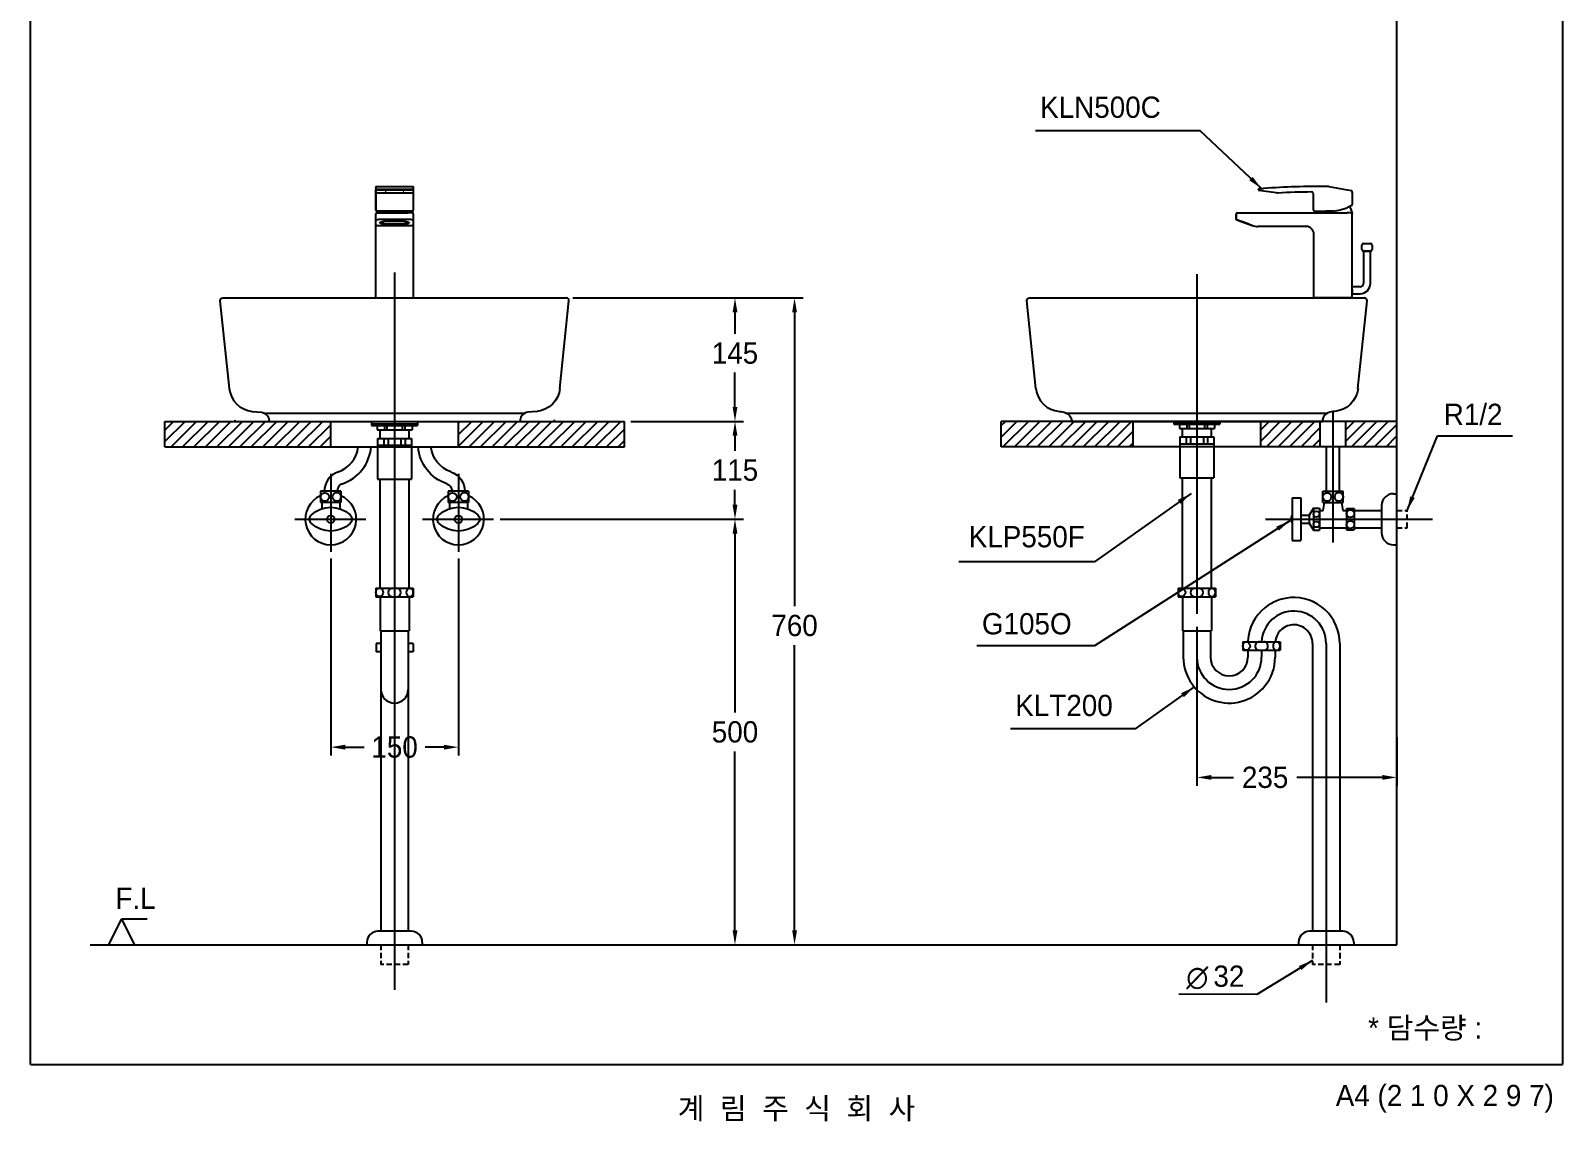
# Model space of a CAD drawing. Header units: millimetres. Extents: x 0 to 3800, y -67 to 2530.
# Drawn here: x 2000 to 3800, y -67 to 1215 of the extents above; entities that cross this region are included whole.
import ezdxf
from ezdxf.enums import TextEntityAlignment as Align
from ezdxf.lldxf.tags import DXFTag

# ---------------------------------------------------------------- set-up
doc = ezdxf.new("R2010")
doc.units = ezdxf.units.MM
doc.linetypes.add('DASHED2', pattern=[9.525, 6.35, -3.175])
for name, color, linetype in [('TEXT', 7, 'Continuous'), ('내부선 및 부속', 4, 'Continuous'), ('도각라인', 255, 'Continuous'), ('외형선', 3, 'Continuous'), ('점선', 6, 'DASHED2'), ('중심선', 1, 'DASHED'), ('치수선', 7, 'Continuous')]:
    doc.layers.add(name, color=color, linetype=linetype)
doc.styles.add('140911', font='HBATANG.TTF')
doc.styles.add('____', font='')
doc.styles.add('타이틀', font='H2GTRM.TTF', dxfattribs={"height": 25})
doc.styles.get('____').set_extended_font_data('굴림')
tags = doc.linetypes.add('DASHDOT', pattern=[70, 31, -13, 13, -13]).pattern_tags.tags
tags[10:11] = [DXFTag(74, 4), DXFTag(75, 0), DXFTag(340, '0'), DXFTag(46, 0.0), DXFTag(50, 0.0), DXFTag(44, 0.0), DXFTag(45, 0.0)]
tags[8:9] = [DXFTag(74, 4), DXFTag(75, 0), DXFTag(340, '0'), DXFTag(46, 0.0), DXFTag(50, 0.0), DXFTag(44, 0.0), DXFTag(45, 0.0)]
tags[6:7] = [DXFTag(74, 4), DXFTag(75, 0), DXFTag(340, '0'), DXFTag(46, 0.0), DXFTag(50, 0.0), DXFTag(44, 0.0), DXFTag(45, 0.0)]
tags[4:5] = [DXFTag(74, 4), DXFTag(75, 0), DXFTag(340, '0'), DXFTag(46, 0.0), DXFTag(50, 0.0), DXFTag(44, 0.0), DXFTag(45, 0.0)]
tags = doc.linetypes.add('DASHED', pattern=[25.72, 12.86, -12.86]).pattern_tags.tags
tags[6:7] = [DXFTag(74, 4), DXFTag(75, 0), DXFTag(340, '0'), DXFTag(46, 0.0), DXFTag(50, 0.0), DXFTag(44, 0.0), DXFTag(45, 0.0)]
tags[4:5] = [DXFTag(74, 4), DXFTag(75, 0), DXFTag(340, '0'), DXFTag(46, 0.0), DXFTag(50, 0.0), DXFTag(44, 0.0), DXFTag(45, 0.0)]
doc.dimstyles.new('MSADIM', dxfattribs={"dimtxt": 33, "dimasz": 17, "dimexe": 10, "dimexo": 7.5, "dimgap": 10, "dimtad": 0, "dimtih": 1, "dimtoh": 1, "dimdec": 0, "dimzin": 1, "dimdsep": 46, "dimtxsty": '____', "dimcen": 11.25, "dimadec": 0, "dimazin": 0, "dimtfac": 1, "dimtdec": 0, "dimtix": 1, "dimtmove": 0, "dimatfit": 3, "dimfxl": 1, "dimtolj": 1, "dimtzin": 1, "dimarcsym": 0})
pattern_1 = [(45, (734.703, 6515.42), (-6.735192, 6.735192), [])]
pattern_2 = [(45, (823.225, 6515.42), (-6.735192, 6.735192), [])]

# ---------------------------------------------------------------- blocks, each defined once
blk = doc.blocks.new('*D52')
at = {"layer": '치수선', "color": 0, "linetype": 'Continuous', "lineweight": -2, "transparency": 16777216}
for p, q in [((2677.2, 900.6), (2837.7, 900.6)), ((2827.7, 883.6), (2827.7, 858.5)), ((2827.7, 772.6), (2827.7, 812.8)), ((2705.2, 755.6), (2837.7, 755.6))]:
    blk.add_line(p, q, dxfattribs=at)
at = {"layer": '치수선', "color": 0, "linetype": 'Continuous', "transparency": 16777216}
for points in [[(2824.9, 883.6), (2830.6, 883.6), (2827.7, 900.6)], [(2824.9, 772.6), (2830.6, 772.6), (2827.7, 755.6)]]:
    blk.add_solid(points, dxfattribs=at)
at = {"layer": '치수선', "color": 0, "linetype": 'Continuous', "transparency": 16777216, "insert": (2827.7, 835.6), "char_height": 25, "attachment_point": 5, "style": '____'}
blk.add_mtext('\\A1;145', dxfattribs=at)
blk = doc.blocks.new('*D53')
at = {"layer": '치수선', "color": 0, "linetype": 'Continuous', "lineweight": -2, "transparency": 16777216}
for p, q in [((2705.2, 755.6), (2837.7, 755.6)), ((2827.7, 738.6), (2827.7, 721)), ((2827.7, 657.6), (2827.7, 675.3)), ((2551.6, 640.6), (2837.7, 640.6))]:
    blk.add_line(p, q, dxfattribs=at)
at = {"layer": '치수선', "color": 0, "linetype": 'Continuous', "transparency": 16777216}
for points in [[(2824.9, 738.6), (2830.6, 738.6), (2827.7, 755.6)], [(2824.9, 657.6), (2830.6, 657.6), (2827.7, 640.6)]]:
    blk.add_solid(points, dxfattribs=at)
at = {"layer": '치수선', "color": 0, "linetype": 'Continuous', "transparency": 16777216, "insert": (2827.7, 698.1), "char_height": 25, "attachment_point": 5, "style": '____'}
blk.add_mtext('\\A1;115', dxfattribs=at)
blk = doc.blocks.new('*D54')
at = {"layer": '치수선', "color": 0, "linetype": 'Continuous', "lineweight": -2, "transparency": 16777216}
for p, q in [((2551.6, 640.6), (2837.7, 640.6)), ((2827.7, 623.6), (2827.7, 413.4)), ((2827.7, 157.6), (2827.7, 367.8)), ((2765.2, 140.6), (2837.7, 140.6))]:
    blk.add_line(p, q, dxfattribs=at)
at = {"layer": '치수선', "color": 0, "linetype": 'Continuous', "transparency": 16777216}
for points in [[(2824.9, 623.6), (2830.6, 623.6), (2827.7, 640.6)], [(2824.9, 157.6), (2830.6, 157.6), (2827.7, 140.6)]]:
    blk.add_solid(points, dxfattribs=at)
at = {"layer": '치수선', "color": 0, "linetype": 'Continuous', "transparency": 16777216, "insert": (2827.7, 390.6), "char_height": 25, "attachment_point": 5, "style": '____'}
blk.add_mtext('\\A1;500', dxfattribs=at)
blk = doc.blocks.new('*D55')
at = {"layer": '치수선', "color": 0, "linetype": 'Continuous', "lineweight": -2, "transparency": 16777216}
for p, q in [((2637.1, 900.6), (2907.7, 900.6)), ((2897.7, 883.6), (2897.7, 538.4)), ((2897.7, 157.6), (2897.7, 492.8)), ((2835.2, 140.6), (2907.7, 140.6))]:
    blk.add_line(p, q, dxfattribs=at)
at = {"layer": '치수선', "color": 0, "linetype": 'Continuous', "transparency": 16777216}
for points in [[(2894.9, 883.6), (2900.6, 883.6), (2897.7, 900.6)], [(2894.9, 157.6), (2900.6, 157.6), (2897.7, 140.6)]]:
    blk.add_solid(points, dxfattribs=at)
at = {"layer": '치수선', "color": 0, "linetype": 'Continuous', "transparency": 16777216, "insert": (2897.7, 515.6), "char_height": 25, "attachment_point": 5, "style": '____'}
blk.add_mtext('\\A1;760', dxfattribs=at)
blk = doc.blocks.new('*D56')
at = {"layer": '치수선', "color": 0, "linetype": 'Continuous', "lineweight": -2, "transparency": 16777216}
for p, q in [((2352.7, 594.6), (2352.7, 362.8)), ((2502.7, 594.6), (2502.7, 362.8)), ((2369.7, 372.8), (2391.8, 372.8)), ((2485.7, 372.8), (2463.7, 372.8))]:
    blk.add_line(p, q, dxfattribs=at)
at = {"layer": '치수선', "color": 0, "linetype": 'Continuous', "transparency": 16777216}
for points in [[(2369.7, 375.6), (2369.7, 369.9), (2352.7, 372.8)], [(2485.7, 375.6), (2485.7, 369.9), (2502.7, 372.8)]]:
    blk.add_solid(points, dxfattribs=at)
at = {"layer": '치수선', "color": 0, "linetype": 'Continuous', "transparency": 16777216, "insert": (2427.7, 372.8), "char_height": 25, "attachment_point": 5, "style": '____'}
blk.add_mtext('\\A1;150', dxfattribs=at)
blk = doc.blocks.new('*D57')
at = {"layer": '치수선', "color": 0, "linetype": 'Continuous', "lineweight": -2, "transparency": 16777216}
for p, q in [((3370.6, 514.1), (3370.6, 327.2)), ((3605.5, 384.5), (3605.5, 327.2)), ((3387.6, 337.2), (3413.4, 337.2)), ((3588.5, 337.2), (3488, 337.2))]:
    blk.add_line(p, q, dxfattribs=at)
at = {"layer": '치수선', "color": 0, "linetype": 'Continuous', "transparency": 16777216}
for points in [[(3387.6, 340.1), (3387.6, 334.4), (3370.6, 337.2)], [(3588.5, 340.1), (3588.5, 334.4), (3605.5, 337.2)]]:
    blk.add_solid(points, dxfattribs=at)
at = {"layer": '치수선', "color": 0, "linetype": 'Continuous', "transparency": 16777216, "insert": (3450.7, 337.2), "char_height": 25, "attachment_point": 5, "style": '____'}
blk.add_mtext('\\A1;235', dxfattribs=at)

msp = doc.modelspace()

# ---------------------------------------------------------------- hatches: boundary and pattern name
at = {"layer": '점선'}
h = msp.add_hatch(dxfattribs=at)
h.set_pattern_fill('ANSI31', color=256, scale=3)
h.set_pattern_definition(pattern_1)
h.paths.add_polyline_path([(2352.7, 755.6), (2157.7, 755.6), (2157.7, 725.6), (2352.7, 725.6)])
h = msp.add_hatch(dxfattribs=at)
h.set_pattern_fill('ANSI31', color=256, scale=3)
h.set_pattern_definition(pattern_1)
h.paths.add_polyline_path([(2697.7, 755.6), (2502.7, 755.6), (2502.7, 725.6), (2697.7, 725.6)])
h = msp.add_hatch(dxfattribs=at)
h.set_pattern_fill('ANSI31', color=256, scale=3)
h.set_pattern_definition(pattern_2)
h.paths.add_polyline_path([(3140.6, 755.6), (3140.6, 725.6), (3295.6, 725.6), (3295.6, 755.6)])
h = msp.add_hatch(dxfattribs=at)
h.set_pattern_fill('ANSI31', color=256, scale=3)
h.set_pattern_definition(pattern_2)
h.paths.add_polyline_path([(3515.5, 755.7), (3445.6, 755.6), (3445.6, 725.6), (3515.5, 725.7)])
h = msp.add_hatch(dxfattribs=at)
h.set_pattern_fill('ANSI31', color=256, scale=3)
h.set_pattern_definition([(45, (923.122, 6515.42), (-6.735192, 6.735192), [])])
h.paths.add_polyline_path([(3605.5, 755.7), (3545.5, 755.6), (3545.5, 725.6), (3605.5, 725.7)])

# ---------------------------------------------------------------- linework, layer by layer
at = {"color": 3}
msp.add_line((3538.4, 140.6), (3538.4, 140.6), dxfattribs=at)
at = {"layer": '내부선 및 부속', "linetype": 'Continuous'}
for p, q in [((2405.7, 1030.6), (2405.7, 1028.3)), ((2405.7, 1030.6), (2405.7, 1030.5)), ((2405.7, 1030.5), (2405.7, 1026.7)), ((2405.7, 1027.1), (2405.7, 1028.3)), ((2405.7, 1025), (2405.7, 1027.1)), ((2405.7, 1026.7), (2405.7, 1025.8)), ((2405.7, 1003.6), (2405.7, 1026.3)), ((2405.7, 1026.3), (2405.7, 1025)), ((2406.7, 1031.6), (2448.7, 1031.6)), ((2443.7, 1028), (2411.7, 1028)), ((2411.7, 1028), (2411.7, 1027.8)), ((2411.7, 1027.8), (2443.7, 1027.8)), ((2417.7, 1027.4), (2416.7, 1027.4)), ((2416.7, 1027.4), (2416.7, 1026.8)), ((2416.7, 1026.8), (2416.7, 1026.5)), ((2416.7, 1026.5), (2417.7, 1026.5)), ((2417.7, 1026.5), (2417.7, 1027.4)), ((2417.7, 1026.8), (2417.7, 1027.4)), ((2417.7, 1026.5), (2417.7, 1026.8)), ((2437.7, 1027.4), (2437.7, 1026.8)), ((2438.7, 1027.4), (2437.7, 1027.4)), ((2437.7, 1026.8), (2437.7, 1026.5)), ((2437.7, 1026.5), (2438.7, 1026.5)), ((2438.7, 1026.5), (2437.7, 1026.5)), ((2438.7, 1026.8), (2438.7, 1027.4)), ((2438.7, 1026.5), (2438.7, 1027.4)), ((2438.7, 1026.5), (2438.7, 1026.8)), ((2438.7, 1026.5), (2438.7, 1026.5)), ((2443.7, 1027.8), (2443.7, 1028)), ((2449.7, 1030.6), (2449.7, 1028.3)), ((2449.7, 1028.3), (2449.7, 1027.1)), ((2449.7, 1027.1), (2449.7, 1025)), ((2449.7, 1026.3), (2449.7, 1026.3)), ((2449.7, 1026.3), (2449.7, 1003.6)), ((3443, 1027.8), (3443, 1028)), ((3443, 1028), (3443, 1027.8)), ((3448.8, 1026.1), (3443.8, 1026.8)), ((3463.9, 1024.1), (3448.8, 1026.1)), ((3525.4, 1031.5), (3547.2, 1027.6)), ((3547.2, 1027.6), (3552.2, 1026.8)), ((2405.7, 1024.6), (2405.7, 1025.8)), ((2405.7, 1025), (2405.7, 1025)), ((2405.7, 1024.6), (2405.7, 1007.8)), ((2406.7, 1024.1), (2448.7, 1024.1)), ((2448.7, 1024), (2448.7, 1024.1)), ((2449.7, 1025), (2449.7, 1025)), ((3507.5, 1003.6), (3507.5, 1022.2)), ((3553, 1025.8), (3553, 1025.7)), ((3553, 1024.6), (3553, 1025.7)), ((3553, 1024.6), (3553, 1010.2)), ((2405.7, 1007.8), (2405.7, 1003.6)), ((2405.7, 991.5), (2405.7, 999.6)), ((2405.7, 900.6), (2405.7, 999.6)), ((2405.7, 986.8), (2405.7, 991.5)), ((2407.1, 1002.6), (2406.7, 1002.6)), ((2406.7, 1000.6), (2411.7, 1000.6)), ((2448.3, 1002.6), (2407.1, 1002.6)), ((2411.7, 1000.6), (2443.7, 1000.6)), ((2411.7, 993.3), (2443.7, 993.3)), ((2440.7, 990.3), (2414.7, 990.3)), ((2414.7, 987.6), (2414.7, 990.3)), ((2440.7, 987.6), (2440.7, 990.3)), ((2448.7, 1000.6), (2443.7, 1000.6)), ((2448.7, 1002.6), (2448.3, 1002.6)), ((2449.7, 999.6), (2449.7, 991.5)), ((2449.7, 991.5), (2449.7, 986.8)), ((3416.7, 993.3), (3416.7, 999.6)), ((3416.7, 999.6), (3416.7, 993.3)), ((3422.4, 990.6), (3417.4, 992.4)), ((3417.4, 992.4), (3422.4, 990.6)), ((3417.7, 1000.6), (3422.7, 1000.6)), ((3422.4, 990.6), (3435.4, 985.8)), ((3435.4, 985.8), (3422.4, 990.6)), ((3422.7, 1000.6), (3547, 1000.6)), ((3423, 990.3), (3430.6, 987.6)), ((3430.6, 987.6), (3423, 990.3)), ((3508.5, 1002.6), (3522, 1002.6)), ((3509, 1002.6), (3513.4, 1002.6)), ((3524, 1002.6), (3522, 1002.6)), ((3531, 1002.6), (3524, 1002.6)), ((3552, 1000.6), (3547, 1000.6)), ((3552, 1000.6), (3553, 1000.6)), ((3553, 1000.6), (3553, 999.6)), ((3553, 900.6), (3553, 999.6)), ((2405.7, 985.6), (2405.7, 986.8)), ((2405.7, 900.6), (2405.7, 985.6)), ((2406.7, 985.8), (2448.7, 985.8)), ((2414.7, 987.6), (2440.7, 987.6)), ((2449.7, 985.6), (2449.7, 986.8)), ((2449.7, 985.6), (2449.7, 985.6)), ((2449.7, 985.6), (2449.7, 900.6)), ((3499, 984.6), (3442.2, 984.6)), ((3508, 900.6), (3508, 975.6)), ((3564.4, 957.5), (3564.4, 962.6)), ((3570.4, 955.6), (3566.3, 955.6)), ((3566.4, 964.6), (3574.5, 964.6)), ((3566.4, 955.6), (3566.4, 917.6)), ((3566.4, 955.6), (3574.4, 955.6)), ((3572.8, 955.6), (3568.1, 955.6)), ((3574.4, 955.6), (3570.4, 955.6)), ((3574.5, 955.6), (3570.4, 955.6)), ((3574.4, 917.6), (3574.4, 955.6)), ((3576.4, 962.7), (3576.4, 957.5)), ((3553, 932.6), (3553, 937.6)), ((3553, 910.6), (3553, 932.6)), ((2406.2, 900.6), (2449.2, 900.6)), ((3553, 900.6), (3508, 900.6)), ((3542.4, 900.6), (3545.4, 900.6)), ((3542.4, 900.6), (3548.4, 900.6)), ((3562.4, 913.6), (3553, 913.6)), ((3553, 910.6), (3553, 905.6)), ((3553, 905.6), (3562.4, 905.6)), ((3217.1, 765.4), (3524, 765.4)), ((2400.7, 755.6), (2400.7, 750.6)), ((2400.7, 752.6), (2454.7, 752.6)), ((2400.7, 750.6), (2454.7, 750.6)), ((2407.2, 750.6), (2407.2, 745.6)), ((2407.2, 745.6), (2448.2, 745.6)), ((2410.7, 735.6), (2410.7, 745.6)), ((2415.7, 750.6), (2415.7, 745.6)), ((2418.7, 750.6), (2418.7, 745.6)), ((2436.7, 750.6), (2436.7, 745.6)), ((2439.7, 750.6), (2439.7, 745.6)), ((2444.7, 735.6), (2444.7, 745.6)), ((2448.2, 750.6), (2448.2, 745.6)), ((2454.7, 755.6), (2454.7, 750.6)), ((3343.6, 755.6), (3343.6, 752.3)), ((3343.6, 754.3), (3397.6, 754.3)), ((3343.6, 752.3), (3397.6, 752.3)), ((3350.1, 752.3), (3350.1, 747.3)), ((3350.1, 747.3), (3391.1, 747.3)), ((3353.6, 737.3), (3353.6, 747.3)), ((3358.6, 752.3), (3358.6, 747.3)), ((3361.6, 752.3), (3361.6, 747.3)), ((3379.6, 752.3), (3379.6, 747.3)), ((3382.6, 752.3), (3382.6, 747.3)), ((3387.6, 737.3), (3387.6, 747.3)), ((3391.1, 752.3), (3391.1, 747.3)), ((3397.6, 755.6), (3397.6, 752.3)), ((2407.7, 735.6), (2407.7, 687.6)), ((2407.7, 735.6), (2447.7, 735.6)), ((2407.7, 727.6), (2447.7, 727.6)), ((2410.7, 727.6), (2444.7, 727.6)), ((2415.2, 735.6), (2415.2, 727.6)), ((2420.2, 735.6), (2420.2, 727.6)), ((2435.2, 735.6), (2435.2, 727.6)), ((2440.2, 735.6), (2440.2, 727.6)), ((2447.7, 735.6), (2447.7, 690.9)), ((3350.6, 737.3), (3350.6, 689.3)), ((3350.6, 737.3), (3390.6, 737.3)), ((3350.6, 729.3), (3390.6, 729.3)), ((3353.6, 729.3), (3387.6, 729.3)), ((3358.1, 737.3), (3358.1, 729.3)), ((3363.1, 737.3), (3363.1, 729.3)), ((3378.1, 737.3), (3378.1, 729.3)), ((3383.1, 737.3), (3383.1, 729.3)), ((3390.6, 737.3), (3390.6, 689.3)), ((3523, 673.4), (3523, 725.6)), ((3538, 673.4), (3538, 725.6)), ((2407.7, 687.6), (2447.7, 687.6)), ((2410.7, 559.6), (2410.7, 687.6)), ((2444.7, 559.6), (2444.7, 687.6)), ((2447.7, 690.9), (2447.7, 687.6)), ((3350.6, 689.3), (3390.6, 689.3)), ((3353.6, 559.6), (3353.6, 689.3)), ((3387.6, 559.6), (3387.6, 689.3)), ((2340.7, 673.4), (2340.7, 660.4)), ((2364.7, 673.4), (2340.7, 673.4)), ((2364.7, 673.4), (2364.7, 660.4)), ((2490.7, 673.4), (2490.7, 660.4)), ((2514.7, 673.4), (2490.7, 673.4)), ((2514.7, 673.4), (2514.7, 660.4)), ((3518.5, 673.4), (3542.5, 673.4)), ((3518.5, 660.4), (3518.5, 673.4)), ((3542.5, 660.4), (3542.5, 673.4)), ((3601.5, 670.6), (3605.5, 670.6)), ((2364.7, 660.4), (2340.7, 660.4)), ((2342.2, 660.4), (2342.2, 652.9)), ((2363.2, 660.4), (2363.2, 652.9)), ((2514.7, 660.4), (2490.7, 660.4)), ((2492.2, 660.4), (2492.2, 652.9)), ((2513.2, 660.4), (2513.2, 652.9)), ((3482.5, 665.6), (3482.5, 615.6)), ((3482.5, 665.6), (3492.5, 665.6)), ((3492.5, 665.6), (3492.5, 615.6)), ((3507.5, 653.6), (3502.5, 645.4)), ((3507.5, 653.6), (3507.5, 627.6)), ((3507.5, 653.6), (3514.5, 653.6)), ((3514.5, 653.6), (3514.5, 627.6)), ((3514.5, 650.9), (3519, 650.9)), ((3518.5, 660.4), (3542.5, 660.4)), ((3519, 650.9), (3520.5, 660.4)), ((3540.5, 660.4), (3542, 650.9)), ((3542, 650.9), (3546.5, 650.9)), ((3546.5, 653.1), (3546.5, 628.1)), ((3546.5, 653.1), (3555.5, 653.1)), ((3555.5, 653.1), (3555.5, 628.1)), ((3555.5, 650.9), (3587.5, 650.9)), ((3587.5, 656.6), (3587.5, 624.6)), ((3492.5, 645.4), (3502.5, 645.4)), ((3492.5, 635.9), (3502.5, 635.9)), ((3502.5, 645.4), (3502.5, 635.9)), ((3502.5, 635.9), (3507.5, 627.6)), ((3514.5, 630.4), (3546.5, 630.4)), ((3555.5, 630.4), (3587.5, 630.4)), ((3482.5, 615.6), (3492.5, 615.6)), ((3507.5, 627.6), (3514.5, 627.6)), ((3546.5, 628.1), (3555.5, 628.1)), ((3601.5, 610.6), (3605.5, 610.6)), ((2405.7, 559.6), (2449.7, 559.6)), ((2405.7, 559.6), (2405.7, 549.6)), ((2449.7, 559.6), (2449.7, 549.6)), ((3348.5, 559.6), (3392.5, 559.6)), ((3348.5, 559.6), (3348.5, 549.6)), ((3392.5, 559.6), (3392.5, 549.6)), ((2405.7, 549.6), (2449.7, 549.6)), ((2410.7, 549.6), (2410.7, 509.6)), ((2444.7, 549.6), (2444.7, 509.6)), ((3348.5, 549.6), (3392.5, 549.6)), ((3353.5, 549.6), (3353.5, 509.6)), ((3387.5, 549.6), (3387.5, 509.6)), ((2410.7, 509.6), (2444.7, 509.6)), ((2411.7, 509.6), (2411.7, 156.6)), ((2443.7, 509.6), (2443.7, 156.6)), ((3353.5, 509.6), (3387.5, 509.6)), ((3354.5, 509.6), (3354.5, 478.6)), ((3386.5, 509.6), (3386.5, 478.6)), ((2406, 494.6), (2406, 484.6)), ((2411.7, 494.6), (2406, 494.6)), ((2449.5, 494.6), (2443.7, 494.6)), ((2449.5, 494.6), (2449.5, 484.6)), ((3424.5, 496.6), (3450.5, 496.6)), ((3424.5, 496.6), (3424.5, 486.6)), ((3424.5, 486.6), (3450.5, 486.6)), ((3430.5, 496.6), (3430.5, 497.8)), ((3430.5, 486.6), (3430.5, 478.6)), ((3450.5, 496.6), (3468.5, 496.6)), ((3450.5, 486.6), (3468.5, 486.6)), ((3462.5, 486.6), (3462.5, 478.6)), ((3468.5, 496.6), (3468.5, 486.6)), ((3506.4, 494.6), (3506.4, 156.6)), ((3538.4, 494.6), (3538.4, 156.6)), ((2411.7, 484.6), (2406, 484.6)), ((2449.5, 484.6), (2443.7, 484.6)), ((2447.2, 156.6), (2408.2, 156.6)), ((3541.9, 156.6), (3502.9, 156.6)), ((2395.2, 143.6), (2395.2, 140.6)), ((2443.7, 140.6), (2443.7, 140.6)), ((2460.2, 143.6), (2460.2, 140.6)), ((3489.9, 143.6), (3489.9, 140.6)), ((3554.9, 143.6), (3554.9, 140.6))]:
    msp.add_line(p, q, dxfattribs=at)
msp.add_lwpolyline([(2274.3, 765.4), (2581.2, 765.4)], dxfattribs=at)
at = {"layer": '내부선 및 부속', "linetype": 'Continuous', "flags": 128}
for points in [[(2488.9, 682.3, -0.300072), (2455.3, 725.6)], [(2493.8, 696.4, -0.291161), (2470.4, 725.6)], [(2493.8, 696.4, -0.321708), (2510.2, 673.4)], [(2488.9, 682.3, -0.323088), (2495.2, 673.4)], [(2330, 645.8, -0.388889), (2375.4, 645.8)], [(2480, 645.8, -0.388889), (2525.4, 645.8)], [(2330, 635.5, -0.44), (2330, 645.8)], [(2375.4, 635.5, -0.388889), (2330, 635.5)], [(2375.4, 645.8, -0.44), (2375.4, 635.5)], [(2480, 635.5, -0.44), (2480, 645.8)], [(2525.4, 635.5, -0.388889), (2480, 635.5)], [(2525.4, 645.8, -0.44), (2525.4, 635.5)], [(2410, 549.7, -0.859727), (2410, 559.6)], [(2410, 559.6, -0.859727), (2410, 549.7)], [(3352.7, 549.7, -0.859727), (3352.7, 559.6)], [(3352.7, 559.6, -0.859727), (3352.7, 549.7)], [(3428.7, 486.7, -0.859727), (3428.7, 496.6)], [(3428.7, 496.6, -0.859727), (3428.7, 486.7)]]:
    msp.add_lwpolyline(points, format="xyb", dxfattribs=at)
at = {"layer": '내부선 및 부속', "linetype": 'Continuous'}
for centre, radius in [((2345.8, 666.8), 5), ((2359.7, 667), 5), ((2495.8, 666.8), 5), ((2509.7, 667), 5), ((3523.5, 666.8), 5), ((3537.5, 667), 5), ((3511, 646.6), 3.5), ((3551, 647.1), 4.5), ((2352.7, 640.6), 4.5), ((2502.7, 640.6), 4.5), ((3511, 634.6), 3.5), ((3551, 634.1), 4.5)]:
    msp.add_circle(centre, radius, dxfattribs=at)
for centre, radius, start, end in [((3444, 1027.8), 1, 202.1993, 262.1993), ((3444, 1027.8), 1, 202.1993, 262.1993), ((3444, 1027.8), 1, 202.1993, 262.1993), ((3444, 1027.8), 1, 202.1993, 262.1993), ((3516.7, 31.6), 1000, 89.5936, 93.8863), ((3523.7, 1021.6), 10, 80, 89.5936), ((2448.7, 1025), 1, 270, 0), ((3465.3, 1034), 10, 262.1993, 272.9349), ((3516.7, 31.6), 993.6, 90.6538, 92.9349), ((3504.2, 1022.1), 3.34, 2.007, 69.3544), ((3525.8, 995.5), 27.6, 10.5643, 27.3016), ((2406.7, 1003.6), 1, 180, 270), ((2406.7, 999.6), 1, 90, 180), ((2406.7, 999.6), 1, 90, 180), ((2435.4, 995.5), 27.6, 165.1842, 169.4357), ((2421.1, 995.5), 27.6, 10.5643, 14.8158), ((2448.7, 1003.6), 1, 270, 0), ((2448.7, 999.6), 1, 0, 90), ((3417.7, 999.6), 1, 90, 180), ((3417.7, 999.6), 1, 90, 180), ((3508.5, 1003.6), 1, 180, 270), ((3540.1, 995.5), 27.6, 165.1842, 169.4357), ((3525.4, 1058.2), 55.8, 275.72, 293.156), ((3442.2, 1004.6), 20, 250, 270), ((3442.2, 1004.6), 20, 250, 270), ((3499, 975.6), 9, 0, 90), ((3566.4, 962.6), 2, 90, 180), ((3566.3, 957.5), 1.92, 180, 270), ((3574.5, 962.7), 1.92, 0, 90), ((3574.5, 957.5), 1.92, 270, 0), ((3562.4, 917.6), 4, 270, 0), ((3562.4, 917.6), 12, 270, 0), ((2350.4, 729.4), 34.8, 288.8443, 353.7782), ((2350.4, 729.4), 49.8, 288.8443, 355.6564), ((2369.5, 673.4), 24.3, 108.8443, 180.1778), ((2352.7, 640.6), 30, 113.5782, 66.4218), ((2369.5, 673.4), 9.31, 108.8443, 180.4644), ((2502.7, 640.6), 30, 113.5782, 66.4218), ((3601.5, 656.6), 14, 90, 180), ((3488.9, 640.6), 7.84, 144.9654, 215.0346), ((3601.5, 624.6), 14, 180, 270), ((2425.2, 554.6), 5, 90, 270), ((2430.2, 554.6), 5, 270, 90), ((2446.2, 554.6), 5, 98.6269, 261.3731), ((2444.7, 554.6), 5, 278.6269, 81.3731), ((3368, 554.6), 5, 90, 270), ((3373, 554.6), 5, 270, 90), ((3389, 554.6), 5, 98.6269, 261.3731), ((3387.5, 554.6), 5, 278.6269, 81.3731), ((3484.4, 494.6), 54, 94.1511, 128.8985), ((3484.4, 494.6), 54, 0, 94.1511), ((3484.4, 494.6), 54, 128.8985, 176.6714), ((3484.4, 494.6), 22, 100.2345, 174.7841), ((3484.4, 494.6), 22, 0, 100.2345), ((3444, 491.6), 5, 134.3525, 225.6475), ((3444, 491.6), 5, 90, 134.3525), ((3444, 491.6), 5, 225.6475, 270), ((3444, 491.6), 5, 269.9983, 270), ((3449, 491.6), 5, 72.5424, 90), ((3449, 491.6), 5, 270, 287.4576), ((3449, 491.6), 5, 270, 270.0017), ((3449, 491.6), 5, 287.4559, 72.5441), ((3465, 491.6), 5, 98.6269, 261.3731), ((3463.5, 491.6), 5, 278.6269, 81.3731), ((3408.5, 478.6), 54, 180, 321.0576), ((3408.5, 478.6), 22, 180, 0), ((3408.5, 478.6), 54, 321.0576, 0), ((2427.7, 440.6), 16, 180, 0), ((2408.2, 143.6), 13, 90, 180), ((2447.2, 143.6), 13, 0, 90), ((3502.9, 143.6), 13, 90, 180), ((3541.9, 143.6), 13, 0, 90)]:
    msp.add_arc(centre, radius, start, end, dxfattribs=at)
for points, knots in [([(2405.7, 1030.8), (2405.7, 1030.8), (2405.8, 1030.9), (2405.8, 1031.1), (2405.9, 1031.3), (2406.1, 1031.5), (2406.4, 1031.6), (2406.6, 1031.6), (2406.7, 1031.6)], [0, 0, 0, 0, 0.097046, 0.215477, 0.366984, 0.6013, 0.806128, 1, 1, 1, 1]), ([(2411.7, 1028), (2411.3, 1028), (2410.6, 1028), (2409.7, 1028), (2409.1, 1028), (2408.5, 1028.1), (2407.8, 1028.1), (2407.2, 1028.1), (2406.7, 1028.2), (2406.5, 1028.2), (2406.4, 1028.2), (2406.1, 1028.2), (2405.8, 1028.3), (2405.7, 1028.3), (2405.7, 1028.3)], [0, 0, 0, 0, 0.142857, 0.214286, 0.285714, 0.357143, 0.428571, 0.571429, 0.642857, 0.678571, 0.696429, 0.714286, 0.857143, 1, 1, 1, 1]), ([(2405.7, 1027.1), (2405.7, 1027.2), (2406.1, 1027.4), (2407.9, 1027.7), (2409.9, 1027.8), (2411.3, 1027.8), (2411.7, 1027.8)], [0, 0, 0, 0, 0.285714, 0.571429, 0.857143, 1, 1, 1, 1]), ([(2449.6, 1028.3), (2449.6, 1028.3), (2449.5, 1028.3), (2449.2, 1028.2), (2448.5, 1028.1), (2447.7, 1028.1), (2446.9, 1028.1), (2446.1, 1028), (2445.1, 1028), (2444.2, 1028), (2443.7, 1028)], [0, 0, 0, 0, 0.022938, 0.185782, 0.348626, 0.511469, 0.592891, 0.674313, 0.837156, 1, 1, 1, 1]), ([(2443.7, 1027.8), (2444.6, 1027.8), (2446.4, 1027.8), (2448.6, 1027.6), (2449.4, 1027.4), (2449.6, 1027.3), (2449.6, 1027.2)], [0, 0, 0, 0, 0.32589, 0.651781, 0.977671, 1, 1, 1, 1]), ([(2448.7, 1031.6), (2448.7, 1031.6), (2448.8, 1031.7), (2449.1, 1031.6), (2449.3, 1031.5), (2449.5, 1031.3), (2449.6, 1031.1), (2449.7, 1031), (2449.7, 1030.9), (2449.7, 1030.8), (2449.7, 1030.7), (2449.7, 1030.7)], [0, 0, 0, 0, 0.020818, 0.239105, 0.419032, 0.574027, 0.708164, 0.821662, 0.913084, 0.980269, 1, 1, 1, 1]), ([(3443.9, 1029), (3443.8, 1029), (3443.6, 1028.9), (3443.3, 1028.8), (3443.2, 1028.6), (3443, 1028.3), (3443, 1028.1), (3443, 1028)], [0, 0, 0, 0, 0.285714, 0.428571, 0.571429, 0.785714, 1, 1, 1, 1]), ([(3443.9, 1029), (3443.9, 1029), (3444, 1029), (3444.3, 1029), (3444.7, 1029), (3445.1, 1029.1), (3445.8, 1029.1), (3446.7, 1029.2), (3447.8, 1029.3), (3448.5, 1029.3), (3448.9, 1029.3)], [0, 0, 0, 0, 0.142857, 0.285714, 0.357143, 0.428571, 0.571429, 0.714286, 0.857143, 1, 1, 1, 1]), ([(3552.4, 1009.3), (3552.3, 1009.3), (3552.2, 1009.2), (3552, 1009.1), (3551.6, 1008.9), (3551.3, 1008.7), (3550.9, 1008.5), (3550.5, 1008.3), (3550, 1008.1), (3549.4, 1007.7), (3548.7, 1007.4), (3548.2, 1007.2), (3547.9, 1007.1), (3547.8, 1007)], [0, 0, 0, 0, 0.022972, 0.19686, 0.283804, 0.370748, 0.457692, 0.5229, 0.63158, 0.718524, 0.892412, 0.935884, 1, 1, 1, 1]), ([(3552, 1009), (3552, 1009), (3551.9, 1009), (3551.9, 1009), (3551.9, 1009), (3551.8, 1009), (3551.7, 1008.9), (3551.7, 1008.9), (3551.6, 1008.9), (3551.5, 1008.8), (3551.5, 1008.8), (3551.4, 1008.8), (3551.4, 1008.7), (3551.3, 1008.7), (3551.3, 1008.7), (3551.2, 1008.6), (3551.1, 1008.6), (3551, 1008.5), (3550.9, 1008.5), (3550.7, 1008.4), (3550.6, 1008.3), (3550.5, 1008.3), (3550.4, 1008.3), (3550.4, 1008.2), (3550.4, 1008.2), (3550.4, 1008.2)], [0, 0, 0, 0, 0.147203, 0.147203, 0.295653, 0.295653, 0.37051, 0.37051, 0.483564, 0.483564, 0.521467, 0.521467, 0.597561, 0.597561, 0.635788, 0.635788, 0.751471, 0.751471, 0.829397, 0.829397, 0.947331, 0.947331, 0.986892, 0.986892, 1, 1, 1, 1]), ([(3552.9, 1010.1), (3552.9, 1010.1), (3552.8, 1009.9), (3552.7, 1009.6), (3552.6, 1009.4), (3552.4, 1009.3), (3552.4, 1009.3)], [0, 0, 0, 0, 0.250001, 0.499999, 0.749998, 1, 1, 1, 1]), ([(3552.8, 1010.1), (3552.9, 1010.1), (3552.9, 1010.2), (3553, 1010.2), (3553, 1010.2)], [0, 0, 0, 0, 0.15708, 1, 1, 1, 1]), ([(2405.7, 991.5), (2405.7, 991.8), (2406.1, 992.3), (2407.9, 993), (2409.9, 993.3), (2411.3, 993.3), (2411.7, 993.3)], [0, 0, 0, 0, 0.285714, 0.571429, 0.857143, 1, 1, 1, 1]), ([(2443.7, 993.3), (2444.6, 993.3), (2446.4, 993.2), (2448.6, 992.7), (2449.4, 992.2), (2449.6, 991.9), (2449.6, 991.9)], [0, 0, 0, 0, 0.326484, 0.652968, 0.979452, 1, 1, 1, 1]), ([(3416.7, 993.3), (3416.7, 993.2), (3416.8, 993.1), (3416.9, 992.8), (3417, 992.7), (3417.1, 992.5), (3417.3, 992.4), (3417.4, 992.4)], [0, 0, 0, 0, 0.214286, 0.428571, 0.571429, 0.714286, 1, 1, 1, 1]), ([(2405.7, 985.6), (2405.7, 985.6), (2405.7, 985.6), (2405.7, 985.5), (2405.7, 985.4), (2405.8, 985.3)], [0, 0, 0, 0, 0.003909, 0.003909, 1, 1, 1, 1]), ([(2449.7, 985.4), (2449.7, 985.4), (2449.7, 985.4), (2449.7, 985.4), (2449.7, 985.4)], [0, 0, 0, 0, 0.705199, 1, 1, 1, 1])]:
    msp.add_open_spline(points, degree=3, knots=knots, dxfattribs=at)
for points, degree in [([(2449.7, 1028.5), (2449.7, 1028.4), (2449.6, 1028.3)], 2), ([(2449.7, 1028.3), (2449.7, 1028.3), (2449.7, 1028.3), (2449.6, 1028.3)], 3), ([(2449.6, 1027.2), (2449.7, 1027.1), (2449.7, 1026.9)], 2), ([(2449.6, 1027.2), (2449.7, 1027.2), (2449.7, 1027.2), (2449.7, 1027.1)], 3), ([(2449.7, 1028.5), (2449.7, 1028.5), (2449.7, 1028.4), (2449.7, 1028.3)], 3), ([(2449.7, 1027.1), (2449.7, 1027), (2449.7, 1027), (2449.7, 1026.9)], 3), ([(3443.9, 1029), (3443.4, 1029), (3443, 1028.5), (3443, 1028)], 3), ([(3443, 1027.8), (3443, 1027.3), (3443.4, 1026.9), (3443.8, 1026.8)], 3), ([(3443.6, 1028.9), (3443.7, 1028.9), (3443.7, 1029), (3443.8, 1029)], 3), ([(3547.2, 1027.6), (3547.2, 1027.6), (3547.2, 1027.6), (3547.2, 1027.6)], 3), ([(3553, 1025.8), (3553, 1026.2), (3552.6, 1026.7), (3552.2, 1026.8)], 3), ([(2449.3, 1024.2), (2449.3, 1024.1), (2449.3, 1024), (2449.2, 1023.9)], 3), ([(2449.2, 1024.1), (2449.2, 1024.1), (2449.2, 1024), (2449.2, 1023.9)], 3), ([(2449.6, 991.9), (2449.7, 991.7), (2449.7, 991.6), (2449.7, 991.5)], 3), ([(2449.6, 991.9), (2449.7, 991.6), (2449.7, 991.3)], 2), ([(2449.7, 991.5), (2449.7, 991.4), (2449.7, 991.4), (2449.7, 991.3)], 3), ([(3416.7, 993.3), (3416.7, 992.9), (3417, 992.5), (3417.4, 992.4)], 3), ([(3547.9, 1007), (3547.6, 1006.9), (3547.4, 1006.9)], 2), ([(3547.4, 1006.8), (3547.4, 1006.8), (3547.4, 1006.8), (3547.4, 1006.9)], 3)]:
    msp.add_open_spline(points, degree=degree, dxfattribs=at)
for points in [[(2406.7, 1024.1), (2405.7, 1024.1), (2405.7, 1025)], [(2449.7, 1025), (2449.7, 1024.1), (2448.7, 1024.1)], [(2406.7, 985.8), (2405.7, 985.8), (2405.7, 986.8)], [(2449.7, 986.8), (2449.7, 985.8), (2448.7, 985.8)]]:
    msp.add_rational_spline(points, [1, 0.707106769085, 1], degree=2, dxfattribs=at)
for points in [[(2414.7, 987.6), (2410.7, 987.6), (2410.7, 989), (2410.7, 990.3), (2414.7, 990.3)], [(2440.7, 990.3), (2444.7, 990.3), (2444.7, 989), (2444.7, 987.6), (2440.7, 987.6)]]:
    msp.add_rational_spline(points, [1, 0.707106769085, 1, 0.707106769085, 1], degree=2, knots=[0, 0, 0, 0.5, 0.5, 1, 1, 1], dxfattribs=at)
at = {"layer": '도각라인', "color": 7}
for p, q in [((2000, 0), (2000, 2530)), ((3800, 2530), (3800, 0)), ((2000, 0), (3800, 0))]:
    msp.add_line(p, q, dxfattribs=at)
at = {"layer": '외형선', "linetype": 'Continuous'}
for p, q in [((3605.5, 140.6), (3605.5, 1240.6)), ((2225.8, 900.6), (2629.6, 900.6)), ((3173.7, 900.6), (3567.5, 900.6)), ((2233.5, 794.1), (2222.8, 897.3)), ((2622, 794.1), (2632.6, 897.3)), ((3181.3, 794.1), (3170.7, 897.3)), ((3559.8, 794.1), (3570.5, 897.3)), ((2240, 757.3), (2240.2, 755.6)), ((2260.3, 767.3), (2271.2, 766.2)), ((2280.1, 757.3), (2280.3, 755.6)), ((2575.3, 757.3), (2575.1, 755.6)), ((2595.1, 767.3), (2584.3, 766.2)), ((2615.4, 757.3), (2615.2, 755.6)), ((3223, 757.3), (3223.2, 755.6)), ((3518.2, 757.3), (3518, 755.6)), ((2157.7, 755.6), (2477.7, 755.6)), ((2157.7, 725.6), (2157.7, 755.6)), ((2225.2, 755.6), (2697.7, 755.6)), ((2287.7, 755.6), (2567.7, 755.6)), ((2352.7, 725.6), (2352.7, 755.6)), ((2502.7, 725.6), (2502.7, 755.6)), ((2697.7, 725.6), (2697.7, 755.6)), ((3605.5, 755.6), (3140.6, 755.6)), ((3140.6, 725.6), (3140.6, 755.6)), ((3223.2, 755.6), (3518, 755.6)), ((3230.6, 755.6), (3510.6, 755.6)), ((3235.6, 755.6), (3505.6, 755.6)), ((3295.6, 725.6), (3295.6, 755.6)), ((3445.6, 725.6), (3445.6, 755.6)), ((3515.5, 725.6), (3515.5, 755.6)), ((3545.5, 725.6), (3545.5, 755.6)), ((2157.7, 725.6), (2697.7, 725.6)), ((3605.5, 725.6), (3140.6, 725.6)), ((2091.9, 140.6), (2106.9, 170.6)), ((2136.9, 170.6), (2106.9, 170.6)), ((2106.9, 170.6), (2121.9, 140.6)), ((2069.9, 140.6), (3605.5, 140.6))]:
    msp.add_line(p, q, dxfattribs=at)
for points in [[(2240.2, 755.6), (2615.2, 755.6)], [(2280.3, 755.6), (2575.1, 755.6)], [(3505.6, 755.6), (3235.6, 755.6)]]:
    msp.add_lwpolyline(points, dxfattribs=at)
at = {"layer": '외형선', "linetype": 'Continuous', "extrusion": (0, 0, -1)}
for centre, radius, start, end in [((-2225.8, 897.6), 3, 354.1163, 90), ((-3173.7, 897.6), 3, 354.1163, 90), ((-2592.1, 797.2), 30, 185.8837, 264.2894), ((-3530, 797.2), 30, 185.8837, 265.6646), ((-2270.2, 756.3), 10, 95.7106, 174.2894), ((-3206.6, 737.3), 30, 94.3354, 108.7386), ((-3213.1, 756.3), 10, 108.7386, 174.2894)]:
    msp.add_arc(centre, radius, start, end, dxfattribs=at)
at = {"layer": '외형선', "linetype": 'Continuous'}
for centre, radius, start, end in [((2629.6, 897.6), 3, 354.1163, 90), ((3567.5, 897.6), 3, 354.1163, 90), ((2263.3, 797.2), 30, 185.8837, 264.2894), ((3211.2, 797.2), 30, 185.8837, 265.6646), ((2585.2, 756.3), 10, 95.7106, 174.2894), ((3528.1, 756.3), 10, 108.7386, 174.2894), ((3534.5, 737.3), 30, 94.3354, 108.7386)]:
    msp.add_arc(centre, radius, start, end, dxfattribs=at)
at = {"layer": '점선'}
for p, q in [((3605.5, 650.9), (3617.5, 650.9)), ((3617.5, 630.4), (3617.5, 650.9)), ((3605.5, 630.4), (3617.5, 630.4)), ((2411.7, 140.6), (2411.7, 117.6)), ((2443.7, 140.6), (2443.7, 117.6)), ((3506.4, 140.5), (3506.4, 117.5)), ((3538.4, 140.5), (3538.4, 117.5)), ((2443.7, 117.6), (2411.7, 117.6)), ((3538.4, 117.5), (3506.4, 117.5))]:
    msp.add_line(p, q, dxfattribs=at)
at = {"layer": '중심선', "linetype": 'DASHDOT'}
for p, q in [((2427.7, 930.6), (2427.7, 87.6)), ((3370.5, 928.4), (3370.5, 529.4)), ((3530.5, 613.1), (3530.5, 767)), ((2352.7, 694.1), (2352.7, 602.1)), ((2502.7, 694.1), (2502.7, 602.1)), ((2310.6, 640.6), (2394.1, 640.6)), ((2460.6, 640.6), (2544.1, 640.6)), ((3451.1, 640.6), (3647.5, 640.6)), ((3446.5, 486.6), (3446.5, 478.6)), ((3522.4, 494.6), (3522.4, 72.6))]:
    msp.add_line(p, q, dxfattribs=at)
for centre, start, end in [((3484.4, 494.6), 0, 176.6714), ((3408.5, 478.6), 180, 0)]:
    msp.add_arc(centre, 38, start, end, dxfattribs=at)

# ---------------------------------------------------------------- texts
at = {"layer": 'TEXT', "style": '타이틀'}
msp.add_text('F.L', height=25, dxfattribs=at).set_placement((2123.3, 195.3), align=Align.MIDDLE)
for s, p in [('* 담수량 : ', (3643.3, 42.9)), ('계  림  주  식  회  사', (2900, -51.7))]:
    msp.add_text(s, height=25, dxfattribs=at).set_placement(p, align=Align.MIDDLE_CENTER)
msp.add_text('A4 (2 1 0 X 2 9 7)', height=25, dxfattribs=at).set_placement((3790, -36.5), align=Align.MIDDLE_RIGHT)
at = {"layer": 'TEXT', "char_height": 25, "width": 380.447, "attachment_point": 1, "line_spacing_factor": 0.963855, "style": '타이틀'}
for s, insert in [('\\A1;KLN500C', (3186.3, 1137.2)), ('\\A1;KLP550F', (3102.4, 632.6)), ('\\A1;G105O', (3117.9, 530.3)), ('\\A1;KLT200', (3157.1, 434.3))]:
    msp.add_mtext(s, dxfattribs=dict(at, insert=insert))
at = {"layer": '치수선'}
for s, style, p in [('∅', '140911', (3358, 89.8)), ('32', '타이틀', (3389.9, 91.2))]:
    msp.add_text(s, height=25, dxfattribs=dict(at, style=style)).set_placement(p)
at = {"layer": '치수선', "insert": (3660.6, 776.3), "char_height": 25, "width": 380.447, "attachment_point": 1, "line_spacing_factor": 0.963855, "style": '타이틀'}
msp.add_mtext('\\A1;R1/2', dxfattribs=at)

# ---------------------------------------------------------------- dimensions: what is measured, and where the dimension line sits
at = {"layer": '치수선', "linetype": 'Continuous'}
for base, p1, p2, picture, middle in [((2897.7, 140.6), (2629.6, 900.6), (2827.7, 140.6), '*D55', (2897.7, 515.6)), ((2827.7, 755.6), (2669.7, 900.6), (2697.7, 755.6), '*D52', (2827.7, 835.6))]:
    dim = msp.add_linear_dim(base=base, p1=p1, p2=p2, angle=90, dimstyle='MSADIM', override={"dimtxt": 25}, dxfattribs=at)
    dim.commit()
    dim.dimension.update_dxf_attribs({"geometry": picture, "text_midpoint": middle, "dimtype": 160})
for base, p1, p2, picture, middle in [((2827.7, 640.6), (2697.7, 755.6), (2544.1, 640.6), '*D53', (2827.7, 698.1)), ((2827.7, 140.6), (2544.1, 640.6), (2757.7, 140.6), '*D54', (2827.7, 390.6))]:
    dim = msp.add_linear_dim(base=base, p1=p1, p2=p2, angle=90, dimstyle='MSADIM', override={"dimtxt": 25}, dxfattribs=at)
    dim.commit()
    dim.dimension.update_dxf_attribs({"geometry": picture, "text_midpoint": middle})
for base, p1, p2, picture, middle in [((2502.7, 372.8), (2352.7, 602.1), (2502.7, 602.1), '*D56', (2427.7, 372.8)), ((3605.5, 337.2), (3370.6, 521.6), (3605.5, 392), '*D57', (3450.7, 337.2))]:
    dim = msp.add_linear_dim(base=base, p1=p1, p2=p2, dimstyle='MSADIM', override={"dimtxt": 25}, dxfattribs=at)
    dim.commit()
    dim.dimension.update_dxf_attribs({"geometry": picture, "text_midpoint": middle, "dimtype": 160})

# ---------------------------------------------------------------- leaders
for points in [[(3446.4, 1029.2), (3374.4, 1097.1), (3180.9, 1097.1)], [(3363.6, 670.8), (3250.2, 590.7), (3090.7, 590.7)], [(3479.6, 638.7), (3250.2, 491.8), (3112, 491.8)], [(3367.4, 443.6), (3297.9, 394.4), (3151.5, 394.4)]]:
    msp.add_leader(points, dimstyle='MSADIM', override={"dimtxt": 25}, dxfattribs=at)
at = {"layer": '치수선'}
msp.add_leader([(3617.5, 650.9), (3653.2, 738.5), (3741.4, 738.5)], dimstyle='MSADIM', override={"dimtxt": 25}, dxfattribs=at)
msp.add_leader([(3506.4, 122.2), (3441.1, 82.3), (3349.4, 82.4)], dimstyle='MSADIM', dxfattribs=at)

doc.saveas('drawing.dxf')
